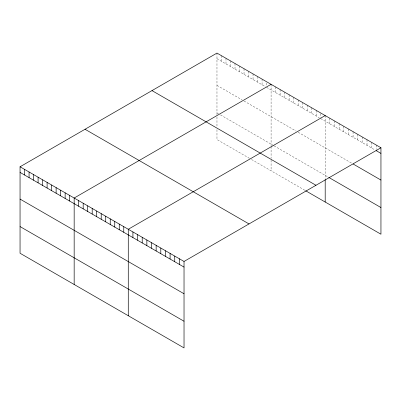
<?xml version="1.0" encoding="UTF-8"?>
<svg xmlns="http://www.w3.org/2000/svg" width="401" height="401" viewBox="0 0 401 401"><rect width="100%" height="100%" fill="white"/><g stroke="black" fill="none" stroke-linecap="round" stroke-linejoin="round"><path stroke-width="0.3" stroke-dasharray="2 1.5" d="M216.971 53.087L216.971 114.656M216.971 58.721L265.572 86.781M266.575 87.358L319.186 117.734M320.69 118.601L375.271 150.114M216.971 85.393L242.024 99.859M244.029 101.017L296.138 131.097M298.143 132.255L352.043 163.377M216.971 112.876L218.475 113.744M220.48 114.902L273.592 145.563M274.094 145.854L328.81 177.442M249.542 158.35L216.971 139.548L216.971 129.473M251.542 159.508L305.156 190.46M376.303 145.077L376.303 149.458M371.657 142.395L371.657 148.029M367.01 139.713L367.01 145.347M362.364 137.032L362.364 142.661M357.722 134.345L357.722 139.979M353.075 131.663L353.075 137.297M348.429 128.982L348.429 134.616M343.782 126.3L343.782 131.934M339.136 123.618L339.136 129.252M334.489 120.937L334.489 126.571M329.843 118.255L329.843 123.889M325.196 115.573L325.196 178.916M320.69 113.593L320.69 117.348M316.178 110.365L316.178 115.999M311.667 107.759L311.667 113.393M307.161 105.157L307.161 110.791M302.65 102.556L302.65 108.185M298.143 99.949L298.143 105.583M293.632 97.348L293.632 102.982M289.121 94.741L289.121 100.375M284.615 92.14L284.615 97.774M280.104 89.538L280.104 95.167M275.592 86.932L275.592 92.566M271.086 84.33L271.086 145.894M271.086 146.49L271.086 158.345M271.086 160.119L271.086 170.791M266.575 82.977L266.575 86.11M262.069 79.122L262.069 84.756M257.557 76.521L257.557 82.15M253.046 73.914L253.046 79.548M248.54 71.313L248.54 76.947M244.029 68.706L244.029 74.34M239.517 66.105L239.517 71.739M235.011 63.503L235.011 69.137M230.5 60.897L230.5 66.531M225.994 58.295L225.994 63.929M221.482 55.689L221.482 61.323M216.971 117.027L216.971 127.102"/><path stroke-width="0.6" d="M380.95 147.758L184.029 261.452L184.029 347.913L20.05 253.242L20.05 166.781L216.971 53.087L380.95 147.758L380.95 234.219L305.657 190.751M271.086 84.33L74.165 198.024L74.165 284.484M325.196 115.573L128.275 229.262L128.275 315.722M376.303 150.711L380.95 153.393M353.075 163.969L380.95 180.064M328.81 177.442L380.95 207.548M151.989 90.606L315.968 185.277M85.032 129.262L249.011 223.933M20.05 166.781L184.029 261.452M20.05 172.415L184.029 267.086M20.05 199.086L184.029 293.758M20.05 226.57L184.029 321.241M325.196 179.508L325.196 202.034M179.382 258.77L179.382 264.404M174.736 256.089L174.736 261.718M170.089 253.407L170.089 259.036M165.443 250.72L165.443 256.354M160.796 248.039L160.796 253.673M156.149 245.357L156.149 250.991M151.503 242.675L151.503 248.309M146.861 239.993L146.861 245.628M142.215 237.312L142.215 242.946M137.568 234.63L137.568 240.259M132.921 231.943L132.921 237.577M123.764 226.66L123.764 232.294M119.257 224.059L119.257 229.688M114.746 221.452L114.746 227.086M110.24 218.851L110.24 224.485M105.729 216.244L105.729 221.878M101.217 213.643L101.217 219.277M96.711 211.041L96.711 216.67M92.2 208.435L92.2 214.069M87.689 205.833L87.689 211.467M83.182 203.227L83.182 208.861M78.671 200.625L78.671 206.259M69.654 195.417L69.654 201.051M65.142 192.816L65.142 198.45M60.636 190.209L60.636 195.843M56.125 187.608L56.125 193.242M51.614 185.006L51.614 190.635M47.107 182.4L47.107 188.034M42.596 179.798L42.596 185.432M38.09 177.192L38.09 182.826M33.579 174.59L33.579 180.224M29.067 171.989L29.067 177.618M24.561 169.382L24.561 175.016"/></g></svg>
